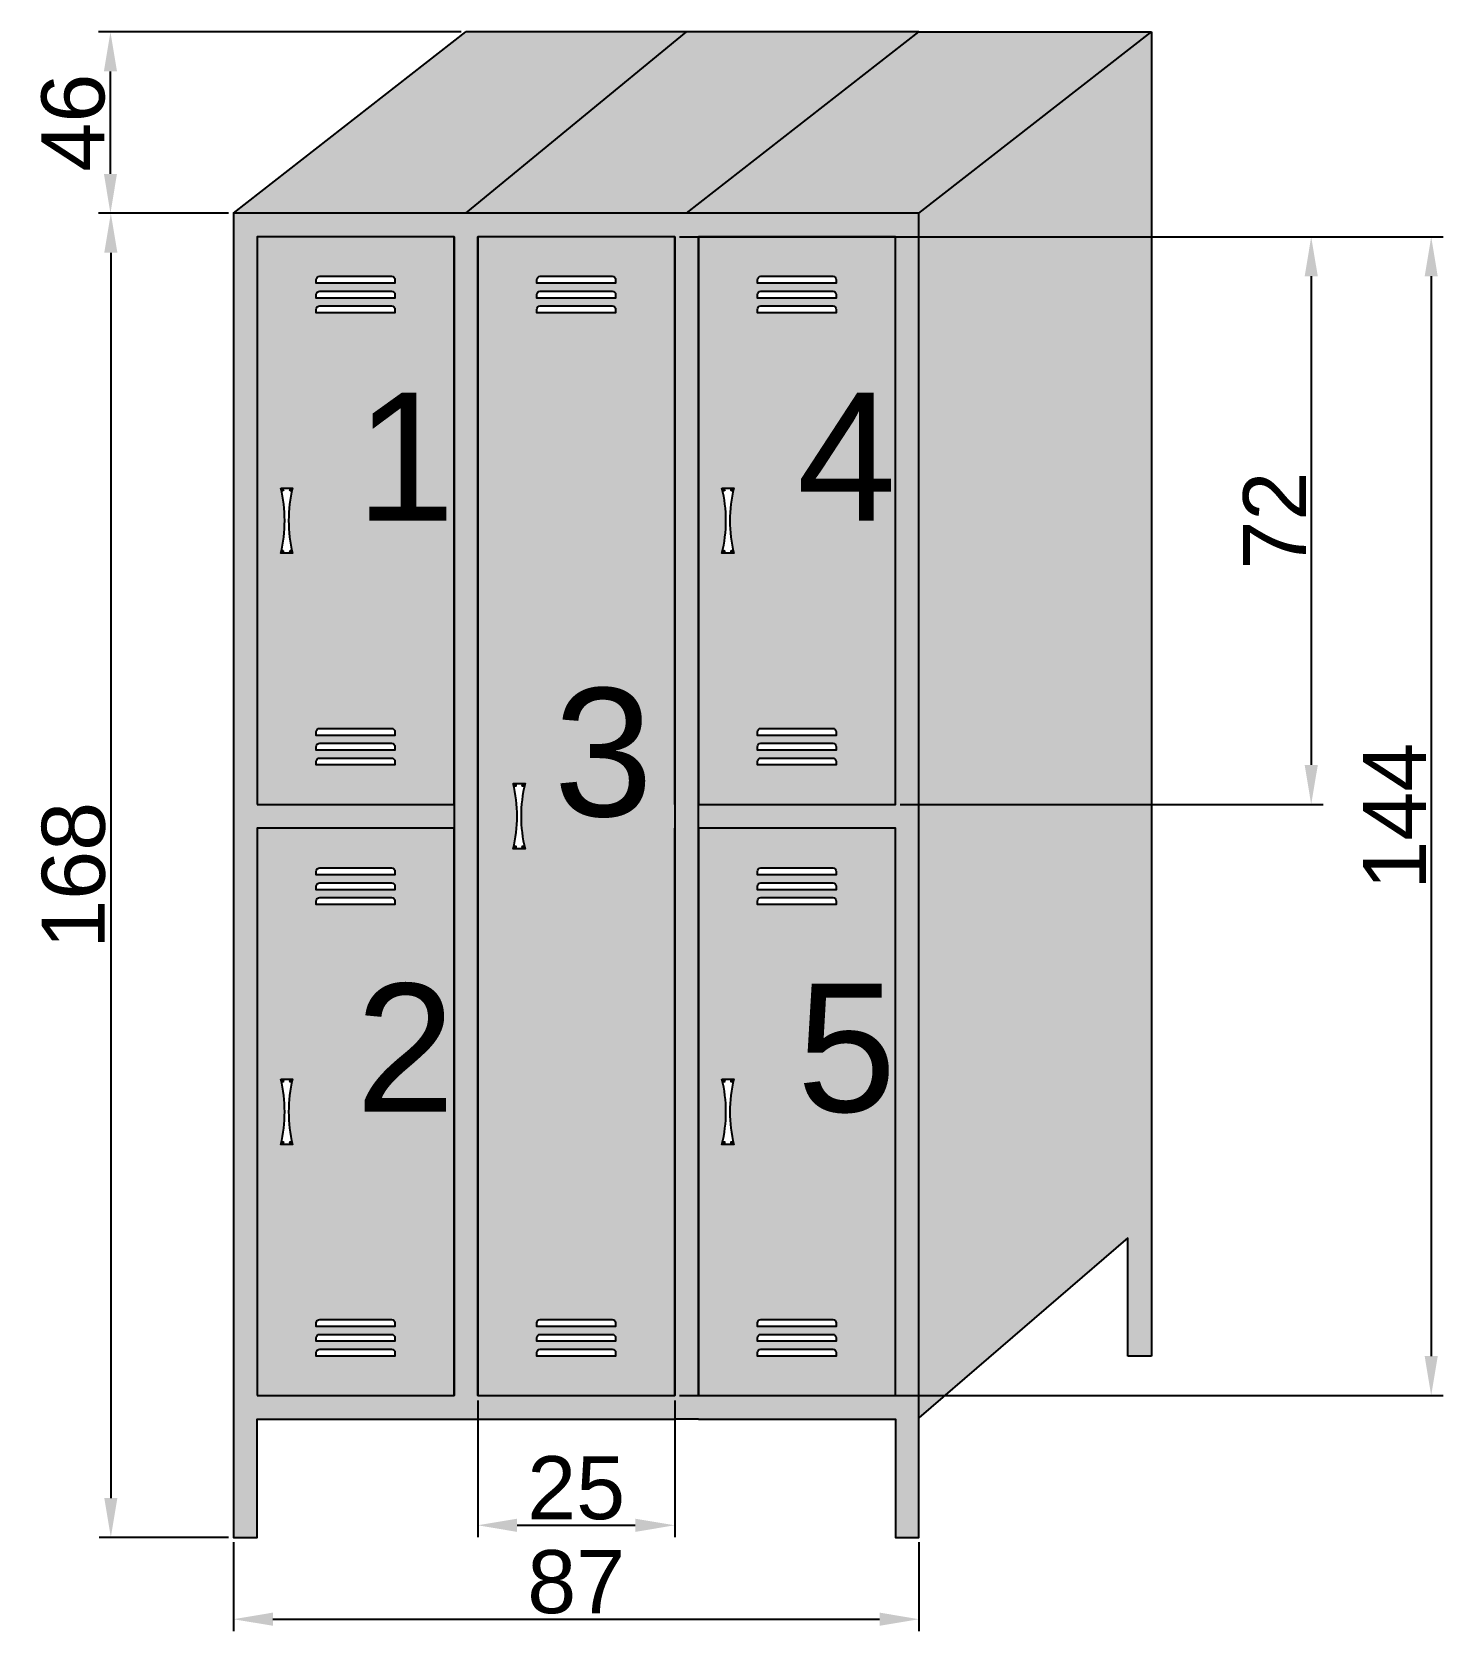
# Model space of a CAD drawing. Header units: millimetres. Extents: x 6614975 to 6624097, y 8742145 to 8746891.
# Drawn here: x 6616191.4 to 6616370.5, y 8744130.4 to 8744333.3 of the extents above; entities that cross this region are included whole.
import ezdxf

# ---------------------------------------------------------------- set-up
doc = ezdxf.new("R2010")
doc.units = ezdxf.units.MM
doc.styles.get("Standard").update_dxf_attribs({"font": 'arial.ttf'})
doc.dimstyles.new('ISO-25', dxfattribs={"dimtxt": 8, "dimasz": 5, "dimexe": 1.5, "dimexo": 0.625, "dimtad": 1, "dimtxsty": 'Standard', "dimcen": 2.5, "dimclrd": 1, "dimclre": 1, "dimclrt": 143, "dimadec": 0, "dimazin": 0, "dimtfac": 1, "dimtmove": 0, "dimatfit": 3, "dimfxl": 1, "dimarcsym": 0})

# ---------------------------------------------------------------- blocks, each defined once
blk = doc.blocks.new('*D55')
at = {"color": 1, "lineweight": -2, "transparency": 16777216}
for p, q in [((6616216.34, 8744310.27), (6616199.9, 8744310.27)), ((6616216.34, 8744142.27), (6616199.9, 8744142.27))]:
    blk.add_line(p, q, dxfattribs=at)
at = {"color": 1, "linetype": 'Continuous', "lineweight": -2, "transparency": 16777216}
blk.add_line((6616201.4, 8744305.27), (6616201.4, 8744147.27), dxfattribs=at)
at = {"color": 1, "transparency": 16777216}
for points in [[(6616200.57, 8744305.27), (6616202.23, 8744305.27), (6616201.4, 8744310.27)], [(6616200.57, 8744147.27), (6616202.23, 8744147.27), (6616201.4, 8744142.27)]]:
    blk.add_solid(points, dxfattribs=at)
at = {"layer": 'Defpoints', "color": 0, "transparency": 16777216}
for p in [(6616216.96, 8744310.27), (6616201.4, 8744142.27), (6616216.96, 8744142.27)]:
    blk.add_point(p, dxfattribs=at)
at = {"color": 143, "transparency": 16777216, "insert": (6616196.69, 8744226.27), "char_height": 8, "attachment_point": 5, "rotation": 90}
blk.add_mtext('168', dxfattribs=at)
blk = doc.blocks.new('*D56')
at = {"color": 1, "lineweight": -2, "transparency": 16777216}
for p, q in [((6616216.96, 8744141.65), (6616216.96, 8744130.39)), ((6616303.96, 8744141.65), (6616303.96, 8744130.39))]:
    blk.add_line(p, q, dxfattribs=at)
at = {"color": 1, "linetype": 'Continuous', "lineweight": -2, "transparency": 16777216}
blk.add_line((6616221.96, 8744131.89), (6616298.96, 8744131.89), dxfattribs=at)
at = {"color": 1, "transparency": 16777216}
for points in [[(6616221.96, 8744132.73), (6616221.96, 8744131.06), (6616216.96, 8744131.89)], [(6616298.96, 8744132.73), (6616298.96, 8744131.06), (6616303.96, 8744131.89)]]:
    blk.add_solid(points, dxfattribs=at)
at = {"layer": 'Defpoints', "color": 0, "transparency": 16777216}
for p in [(6616216.96, 8744142.27), (6616303.96, 8744142.27), (6616303.96, 8744131.89)]:
    blk.add_point(p, dxfattribs=at)
at = {"color": 143, "transparency": 16777216, "insert": (6616260.46, 8744136.6), "char_height": 8, "attachment_point": 5}
blk.add_mtext('87', dxfattribs=at)
blk = doc.blocks.new('*D57')
at = {"color": 1, "lineweight": -2, "transparency": 16777216}
for p, q in [((6616245.84, 8744333.27), (6616199.85, 8744333.27)), ((6616216.34, 8744310.27), (6616199.85, 8744310.27))]:
    blk.add_line(p, q, dxfattribs=at)
at = {"color": 1, "linetype": 'Continuous', "lineweight": -2, "transparency": 16777216}
blk.add_line((6616201.35, 8744315.27), (6616201.35, 8744328.27), dxfattribs=at)
at = {"color": 1, "transparency": 16777216}
for points in [[(6616200.52, 8744328.27), (6616202.18, 8744328.27), (6616201.35, 8744333.27)], [(6616200.52, 8744315.27), (6616202.18, 8744315.27), (6616201.35, 8744310.27)]]:
    blk.add_solid(points, dxfattribs=at)
at = {"layer": 'Defpoints', "color": 0, "transparency": 16777216}
for p in [(6616201.35, 8744333.27), (6616246.46, 8744333.27), (6616216.96, 8744310.27)]:
    blk.add_point(p, dxfattribs=at)
at = {"color": 143, "transparency": 16777216, "insert": (6616196.64, 8744321.77), "char_height": 8, "attachment_point": 5, "rotation": 90}
blk.add_mtext('46', dxfattribs=at)
blk = doc.blocks.new('*D58')
at = {"color": 1, "lineweight": -2, "transparency": 16777216}
for p, q in [((6616301.59, 8744307.27), (6616355.24, 8744307.27)), ((6616301.59, 8744235.27), (6616355.24, 8744235.27))]:
    blk.add_line(p, q, dxfattribs=at)
at = {"color": 1, "linetype": 'Continuous', "lineweight": -2, "transparency": 16777216}
blk.add_line((6616353.74, 8744302.27), (6616353.74, 8744240.27), dxfattribs=at)
at = {"color": 1, "transparency": 16777216}
for points in [[(6616352.91, 8744302.27), (6616354.58, 8744302.27), (6616353.74, 8744307.27)], [(6616352.91, 8744240.27), (6616354.58, 8744240.27), (6616353.74, 8744235.27)]]:
    blk.add_solid(points, dxfattribs=at)
at = {"layer": 'Defpoints', "color": 0, "transparency": 16777216}
for p in [(6616300.96, 8744307.27), (6616300.96, 8744235.27), (6616353.74, 8744235.27)]:
    blk.add_point(p, dxfattribs=at)
at = {"color": 143, "transparency": 16777216, "insert": (6616349.1, 8744271.27), "char_height": 8, "attachment_point": 5, "rotation": 90}
blk.add_mtext('72', dxfattribs=at)
blk = doc.blocks.new('*D59')
at = {"color": 1, "lineweight": -2, "transparency": 16777216}
for p, q in [((6616273.59, 8744307.27), (6616370.47, 8744307.27)), ((6616273.59, 8744160.27), (6616370.47, 8744160.27))]:
    blk.add_line(p, q, dxfattribs=at)
at = {"color": 1, "linetype": 'Continuous', "lineweight": -2, "transparency": 16777216}
blk.add_line((6616368.97, 8744302.27), (6616368.97, 8744165.27), dxfattribs=at)
at = {"color": 1, "transparency": 16777216}
for points in [[(6616368.14, 8744302.27), (6616369.8, 8744302.27), (6616368.97, 8744307.27)], [(6616368.14, 8744165.27), (6616369.8, 8744165.27), (6616368.97, 8744160.27)]]:
    blk.add_solid(points, dxfattribs=at)
at = {"layer": 'Defpoints', "color": 0, "transparency": 16777216}
for p in [(6616272.96, 8744307.27), (6616272.96, 8744160.27), (6616368.97, 8744160.27)]:
    blk.add_point(p, dxfattribs=at)
at = {"color": 143, "transparency": 16777216, "insert": (6616364.33, 8744233.77), "char_height": 8, "attachment_point": 5, "rotation": 90}
blk.add_mtext('144', dxfattribs=at)
blk = doc.blocks.new('*D60')
at = {"color": 1, "lineweight": -2, "transparency": 16777216}
for p, q in [((6616247.96, 8744159.65), (6616247.96, 8744142.31)), ((6616272.96, 8744159.65), (6616272.96, 8744142.31))]:
    blk.add_line(p, q, dxfattribs=at)
at = {"color": 1, "linetype": 'Continuous', "lineweight": -2, "transparency": 16777216}
blk.add_line((6616252.96, 8744143.81), (6616267.96, 8744143.81), dxfattribs=at)
at = {"color": 1, "transparency": 16777216}
for points in [[(6616252.96, 8744144.64), (6616252.96, 8744142.97), (6616247.96, 8744143.81)], [(6616267.96, 8744144.64), (6616267.96, 8744142.97), (6616272.96, 8744143.81)]]:
    blk.add_solid(points, dxfattribs=at)
at = {"layer": 'Defpoints', "color": 0, "transparency": 16777216}
for p in [(6616247.96, 8744160.27), (6616272.96, 8744160.27), (6616272.96, 8744143.81)]:
    blk.add_point(p, dxfattribs=at)
at = {"color": 143, "transparency": 16777216, "insert": (6616260.46, 8744148.52), "char_height": 8, "attachment_point": 5}
blk.add_mtext('25', dxfattribs=at)

msp = doc.modelspace()

# ---------------------------------------------------------------- hatches: boundary and pattern name
at = {"true_color": 0x636466}
h = msp.add_hatch(color=251, dxfattribs=at)
h.dxf.hatch_style = 1
h.paths.add_polyline_path([(6616274.463, 8744333.271), (6616246.463, 8744333.271), (6616216.963, 8744310.271), (6616246.463, 8744310.271)])
h = msp.add_hatch(color=251, dxfattribs=at)
h.dxf.hatch_style = 1
h.paths.add_polyline_path([(6616303.963, 8744333.271), (6616274.463, 8744333.271), (6616246.463, 8744310.271), (6616274.463, 8744310.271)])
h = msp.add_hatch(color=251, dxfattribs=at)
h.dxf.hatch_style = 1
h.paths.add_polyline_path([(6616333.463, 8744333.271), (6616303.963, 8744333.271), (6616274.463, 8744310.271), (6616275.963, 8744310.271), (6616303.963, 8744310.271)])
h = msp.add_hatch(color=251, dxfattribs=at)
h.dxf.hatch_style = 1
h.paths.add_polyline_path([(6616333.463, 8744333.271), (6616303.963, 8744310.271), (6616303.963, 8744157.451), (6616330.463, 8744180.271), (6616330.463, 8744165.271), (6616333.463, 8744165.271)])
h = msp.add_hatch(color=251, dxfattribs=at)
h.dxf.hatch_style = 1
h.paths.add_polyline_path([(6616275.963, 8744307.271), (6616300.963, 8744307.271), (6616300.963, 8744235.271), (6616275.963, 8744235.271), (6616275.963, 8744232.271), (6616300.963, 8744232.271), (6616300.963, 8744160.271), (6616275.963, 8744160.271)], flags=16)
h.paths.add_polyline_path([(6616272.963, 8744235.271), (6616272.963, 8744232.271), (6616272.963, 8744160.271), (6616247.963, 8744160.271), (6616247.963, 8744232.271), (6616247.963, 8744235.271), (6616247.963, 8744307.271), (6616272.963, 8744307.271)], flags=16)
h.paths.add_polyline_path([(6616278.963, 8744275.413), (6616280.463, 8744275.413, 0.1207329), (6616280.463, 8744267.13), (6616278.963, 8744267.13, 0.1207294)], flags=0)
h.paths.add_polyline_path([(6616279.313, 8744267.38, -1), (6616279.113, 8744267.38, -1)], flags=0)
h.paths.add_polyline_path([(6616280.313, 8744267.38, -1), (6616280.113, 8744267.38, -1)], flags=0)
h.paths.add_polyline_path([(6616279.313, 8744275.163, -1), (6616279.113, 8744275.163, -1)], flags=0)
h.paths.add_polyline_path([(6616280.313, 8744275.163, -1), (6616280.113, 8744275.163, -1)], flags=0)
h.paths.add_polyline_path([(6616283.903, 8744244.914), (6616293.022, 8744244.914, -0.4142136), (6616293.463, 8744244.474), (6616293.463, 8744244.033), (6616283.463, 8744244.033), (6616283.463, 8744244.474, -0.4142136)], flags=0)
h.paths.add_polyline_path([(6616283.903, 8744243.033), (6616293.022, 8744243.033, -0.4142136), (6616293.463, 8744242.593), (6616293.463, 8744242.152), (6616283.463, 8744242.152), (6616283.463, 8744242.593, -0.4142136)], flags=0)
h.paths.add_polyline_path([(6616283.903, 8744241.152), (6616293.022, 8744241.152, -0.4142136), (6616293.463, 8744240.712), (6616293.463, 8744240.271), (6616283.463, 8744240.271), (6616283.463, 8744240.712, -0.4142136)], flags=0)
h.paths.add_polyline_path([(6616283.463, 8744297.628), (6616283.463, 8744298.069, -0.4142136), (6616283.903, 8744298.509), (6616293.022, 8744298.509, -0.4142136), (6616293.463, 8744298.069), (6616293.463, 8744297.628)], flags=0)
h.paths.add_polyline_path([(6616265.463, 8744297.628), (6616255.463, 8744297.628), (6616255.463, 8744298.069, -0.4142136), (6616255.903, 8744298.509), (6616265.022, 8744298.509, -0.4142136), (6616265.463, 8744298.069)], flags=0)
h.paths.add_polyline_path([(6616244.963, 8744160.271), (6616219.963, 8744160.271), (6616219.963, 8744232.271), (6616244.963, 8744232.271), (6616244.963, 8744235.271), (6616219.963, 8744235.271), (6616219.963, 8744307.271), (6616244.963, 8744307.271)], flags=16)
h.paths.add_polyline_path([(6616283.463, 8744299.509), (6616283.463, 8744299.95, -0.4142136), (6616283.903, 8744300.39), (6616293.022, 8744300.39, -0.4142136), (6616293.463, 8744299.95), (6616293.463, 8744299.509)], flags=0)
h.paths.add_polyline_path([(6616265.463, 8744299.509), (6616255.463, 8744299.509), (6616255.463, 8744299.95, -0.4142136), (6616255.903, 8744300.39), (6616265.022, 8744300.39, -0.4142136), (6616265.463, 8744299.95)], flags=0)
h.paths.add_polyline_path([(6616283.463, 8744301.39), (6616283.463, 8744301.831, -0.4142136), (6616283.903, 8744302.271), (6616293.022, 8744302.271, -0.4142136), (6616293.463, 8744301.831), (6616293.463, 8744301.39)], flags=0)
h.paths.add_polyline_path([(6616265.463, 8744301.39), (6616255.463, 8744301.39), (6616255.463, 8744301.831, -0.4142136), (6616255.903, 8744302.271), (6616265.022, 8744302.271, -0.4142136), (6616265.463, 8744301.831)], flags=0)
h.paths.add_polyline_path([(6616253.963, 8744237.913, 0.1207012), (6616253.963, 8744229.63), (6616252.463, 8744229.63, 0.120703), (6616252.463, 8744237.913)], flags=0)
h.paths.add_polyline_path([(6616253.613, 8744237.663, -1), (6616253.813, 8744237.663, -1)], flags=0)
h.paths.add_polyline_path([(6616252.613, 8744237.663, -1), (6616252.813, 8744237.663, -1)], flags=0)
h.paths.add_polyline_path([(6616283.903, 8744227.207), (6616293.022, 8744227.207, -0.4142136), (6616293.463, 8744226.766), (6616293.463, 8744226.326), (6616283.463, 8744226.326), (6616283.463, 8744226.766, -0.4142136)], flags=0)
h.paths.add_polyline_path([(6616253.813, 8744229.88, -1), (6616253.613, 8744229.88, -1)], flags=0)
h.paths.add_polyline_path([(6616237.463, 8744244.474), (6616237.463, 8744244.033), (6616227.463, 8744244.033), (6616227.463, 8744244.474, -0.4142136), (6616227.903, 8744244.914), (6616237.022, 8744244.914, -0.4142136)], flags=0)
h.paths.add_polyline_path([(6616283.903, 8744225.326), (6616293.022, 8744225.326, -0.4142136), (6616293.463, 8744224.886), (6616293.463, 8744224.445), (6616283.463, 8744224.445), (6616283.463, 8744224.886, -0.4142136)], flags=0)
h.paths.add_polyline_path([(6616252.813, 8744229.88, -1), (6616252.613, 8744229.88, -1)], flags=0)
h.paths.add_polyline_path([(6616237.463, 8744242.593), (6616237.463, 8744242.152), (6616227.463, 8744242.152), (6616227.463, 8744242.593, -0.4142136), (6616227.903, 8744243.033), (6616237.022, 8744243.033, -0.4142136)], flags=0)
h.paths.add_polyline_path([(6616283.903, 8744223.445), (6616293.022, 8744223.445, -0.4142136), (6616293.463, 8744223.005), (6616293.463, 8744222.564), (6616283.463, 8744222.564), (6616283.463, 8744223.005, -0.4142136)], flags=0)
h.paths.add_polyline_path([(6616237.463, 8744297.628), (6616227.463, 8744297.628), (6616227.463, 8744298.069, -0.4142136), (6616227.903, 8744298.509), (6616237.022, 8744298.509, -0.4142136), (6616237.463, 8744298.069)], flags=0)
h.paths.add_polyline_path([(6616237.463, 8744240.712), (6616237.463, 8744240.271), (6616227.463, 8744240.271), (6616227.463, 8744240.712, -0.4142136), (6616227.903, 8744241.152), (6616237.022, 8744241.152, -0.4142136)], flags=0)
h.paths.add_polyline_path([(6616237.463, 8744299.509), (6616227.463, 8744299.509), (6616227.463, 8744299.95, -0.4142136), (6616227.903, 8744300.39), (6616237.022, 8744300.39, -0.4142136), (6616237.463, 8744299.95)], flags=0)
h.paths.add_polyline_path([(6616237.463, 8744301.39), (6616227.463, 8744301.39), (6616227.463, 8744301.831, -0.4142136), (6616227.903, 8744302.271), (6616237.022, 8744302.271, -0.4142136), (6616237.463, 8744301.831)], flags=0)
h.paths.add_polyline_path([(6616224.463, 8744267.13), (6616222.963, 8744267.13, 0.1207294), (6616222.963, 8744275.413), (6616224.463, 8744275.413, 0.1207329)], flags=0)
h.paths.add_polyline_path([(6616224.113, 8744267.38, -1), (6616224.313, 8744267.38, -1)], flags=0)
h.paths.add_polyline_path([(6616224.113, 8744275.163, -1), (6616224.313, 8744275.163, -1)], flags=0)
h.paths.add_polyline_path([(6616223.113, 8744267.38, -1), (6616223.313, 8744267.38, -1)], flags=0)
h.paths.add_polyline_path([(6616223.113, 8744275.163, -1), (6616223.313, 8744275.163, -1)], flags=0)
h.paths.add_polyline_path([(6616237.463, 8744226.766), (6616237.463, 8744226.326), (6616227.463, 8744226.326), (6616227.463, 8744226.766, -0.4142136), (6616227.903, 8744227.207), (6616237.022, 8744227.207, -0.4142136)], flags=0)
h.paths.add_polyline_path([(6616237.463, 8744224.886), (6616237.463, 8744224.445), (6616227.463, 8744224.445), (6616227.463, 8744224.886, -0.4142136), (6616227.903, 8744225.326), (6616237.022, 8744225.326, -0.4142136)], flags=0)
h.paths.add_polyline_path([(6616237.463, 8744223.005), (6616237.463, 8744222.564), (6616227.463, 8744222.564), (6616227.463, 8744223.005, -0.4142136), (6616227.903, 8744223.445), (6616237.022, 8744223.445, -0.4142136)], flags=0)
h.paths.add_polyline_path([(6616278.963, 8744200.413), (6616280.463, 8744200.413, 0.1207012), (6616280.463, 8744192.13), (6616278.963, 8744192.13, 0.120703)], flags=0)
h.paths.add_polyline_path([(6616279.313, 8744200.163, -1), (6616279.113, 8744200.163, -1)], flags=0)
h.paths.add_polyline_path([(6616280.313, 8744200.163, -1), (6616280.113, 8744200.163, -1)], flags=0)
h.paths.add_polyline_path([(6616279.313, 8744192.38, -1), (6616279.113, 8744192.38, -1)], flags=0)
h.paths.add_polyline_path([(6616280.313, 8744192.38, -1), (6616280.113, 8744192.38, -1)], flags=0)
h.paths.add_polyline_path([(6616224.463, 8744200.413, 0.1207012), (6616224.463, 8744192.13), (6616222.963, 8744192.13, 0.120703), (6616222.963, 8744200.413)], flags=0)
h.paths.add_polyline_path([(6616224.113, 8744200.163, -1), (6616224.313, 8744200.163, -1)], flags=0)
h.paths.add_polyline_path([(6616223.113, 8744200.163, -1), (6616223.313, 8744200.163, -1)], flags=0)
h.paths.add_polyline_path([(6616224.113, 8744192.38, -1), (6616224.313, 8744192.38, -1)], flags=0)
h.paths.add_polyline_path([(6616223.113, 8744192.38, -1), (6616223.313, 8744192.38, -1)], flags=0)
h.paths.add_polyline_path([(6616283.903, 8744169.914), (6616293.022, 8744169.914, -0.4142136), (6616293.463, 8744169.474), (6616293.463, 8744169.033), (6616283.463, 8744169.033), (6616283.463, 8744169.474, -0.4142136)], flags=0)
h.paths.add_polyline_path([(6616265.022, 8744169.914, -0.4142136), (6616265.463, 8744169.474), (6616265.463, 8744169.033), (6616255.463, 8744169.033), (6616255.463, 8744169.474, -0.4142136), (6616255.903, 8744169.914)], flags=0)
h.paths.add_polyline_path([(6616283.903, 8744168.033), (6616293.022, 8744168.033, -0.4142136), (6616293.463, 8744167.593), (6616293.463, 8744167.152), (6616283.463, 8744167.152), (6616283.463, 8744167.593, -0.4142136)], flags=0)
h.paths.add_polyline_path([(6616265.022, 8744168.033, -0.4142136), (6616265.463, 8744167.593), (6616265.463, 8744167.152), (6616255.463, 8744167.152), (6616255.463, 8744167.593, -0.4142136), (6616255.903, 8744168.033)], flags=0)
h.paths.add_polyline_path([(6616283.903, 8744166.152), (6616293.022, 8744166.152, -0.4142136), (6616293.463, 8744165.712), (6616293.463, 8744165.271), (6616283.463, 8744165.271), (6616283.463, 8744165.712, -0.4142136)], flags=0)
h.paths.add_polyline_path([(6616265.022, 8744166.152, -0.4142136), (6616265.463, 8744165.712), (6616265.463, 8744165.271), (6616255.463, 8744165.271), (6616255.463, 8744165.712, -0.4142136), (6616255.903, 8744166.152)], flags=0)
h.paths.add_polyline_path([(6616237.463, 8744169.474), (6616237.463, 8744169.033), (6616227.463, 8744169.033), (6616227.463, 8744169.474, -0.4142136), (6616227.903, 8744169.914), (6616237.022, 8744169.914, -0.4142136)], flags=0)
h.paths.add_polyline_path([(6616237.463, 8744167.593), (6616237.463, 8744167.152), (6616227.463, 8744167.152), (6616227.463, 8744167.593, -0.4142136), (6616227.903, 8744168.033), (6616237.022, 8744168.033, -0.4142136)], flags=0)
h.paths.add_polyline_path([(6616237.463, 8744165.712), (6616237.463, 8744165.271), (6616227.463, 8744165.271), (6616227.463, 8744165.712, -0.4142136), (6616227.903, 8744166.152), (6616237.022, 8744166.152, -0.4142136)], flags=0)
h.paths.add_polyline_path([(6616275.963, 8744157.271), (6616272.963, 8744157.271), (6616272.963, 8744142.271), (6616275.963, 8744142.271)], flags=0)
h.paths.add_polyline_path([(6616219.963, 8744157.271), (6616300.963, 8744157.271), (6616300.963, 8744142.271), (6616303.963, 8744142.271), (6616303.963, 8744310.271), (6616272.963, 8744310.271), (6616244.963, 8744310.271), (6616216.963, 8744310.271), (6616216.963, 8744142.271), (6616219.963, 8744142.271)])
h = msp.add_hatch(color=251, dxfattribs=at)
h.dxf.hatch_style = 1
h.paths.add_polyline_path([(6616244.963, 8744307.271), (6616219.963, 8744307.271), (6616219.963, 8744235.271), (6616244.963, 8744235.271)])
h.paths.add_polyline_path([(6616224.463, 8744275.413, 0.1207329), (6616224.463, 8744267.13), (6616222.963, 8744267.13, 0.1207294), (6616222.963, 8744275.413)], flags=16)
h.paths.add_polyline_path([(6616224.113, 8744275.163, -1), (6616224.313, 8744275.163, -1)], flags=0)
h.paths.add_polyline_path([(6616223.113, 8744275.163, -1), (6616223.313, 8744275.163, -1)], flags=0)
h.paths.add_polyline_path([(6616224.113, 8744267.38, -1), (6616224.313, 8744267.38, -1)], flags=0)
h.paths.add_polyline_path([(6616223.113, 8744267.38, -1), (6616223.313, 8744267.38, -1)], flags=0)
h.paths.add_polyline_path([(6616227.463, 8744297.628), (6616227.463, 8744298.069, -0.4142136), (6616227.903, 8744298.509), (6616237.022, 8744298.509, -0.4142136), (6616237.463, 8744298.069), (6616237.463, 8744297.628)], flags=16)
h.paths.add_polyline_path([(6616227.463, 8744299.509), (6616227.463, 8744299.95, -0.4142136), (6616227.903, 8744300.39), (6616237.022, 8744300.39, -0.4142136), (6616237.463, 8744299.95), (6616237.463, 8744299.509)], flags=16)
h.paths.add_polyline_path([(6616227.463, 8744301.39), (6616227.463, 8744301.831, -0.4142136), (6616227.903, 8744302.271), (6616237.022, 8744302.271, -0.4142136), (6616237.463, 8744301.831), (6616237.463, 8744301.39)], flags=16)
h.paths.add_polyline_path([(6616237.022, 8744244.914, -0.4142136), (6616237.463, 8744244.474), (6616237.463, 8744244.033), (6616227.463, 8744244.033), (6616227.463, 8744244.474, -0.4142136), (6616227.903, 8744244.914)], flags=16)
h.paths.add_polyline_path([(6616237.022, 8744243.033, -0.4142136), (6616237.463, 8744242.593), (6616237.463, 8744242.152), (6616227.463, 8744242.152), (6616227.463, 8744242.593, -0.4142136), (6616227.903, 8744243.033)], flags=16)
h.paths.add_polyline_path([(6616237.022, 8744241.152, -0.4142136), (6616237.463, 8744240.712), (6616237.463, 8744240.271), (6616227.463, 8744240.271), (6616227.463, 8744240.712, -0.4142136), (6616227.903, 8744241.152)], flags=16)
h = msp.add_hatch(color=251, dxfattribs=at)
h.dxf.hatch_style = 1
h.paths.add_polyline_path([(6616272.963, 8744307.271), (6616247.963, 8744307.271), (6616247.963, 8744235.271), (6616247.963, 8744232.271), (6616247.963, 8744160.271), (6616272.963, 8744160.271), (6616272.963, 8744232.271), (6616272.963, 8744235.271)])
h.paths.add_polyline_path([(6616255.463, 8744297.628), (6616255.463, 8744298.069, -0.4142136), (6616255.903, 8744298.509), (6616265.022, 8744298.509, -0.4142136), (6616265.463, 8744298.069), (6616265.463, 8744297.628)], flags=16)
h.paths.add_polyline_path([(6616255.463, 8744299.509), (6616255.463, 8744299.95, -0.4142136), (6616255.903, 8744300.39), (6616265.022, 8744300.39, -0.4142136), (6616265.463, 8744299.95), (6616265.463, 8744299.509)], flags=16)
h.paths.add_polyline_path([(6616255.463, 8744301.39), (6616255.463, 8744301.831, -0.4142136), (6616255.903, 8744302.271), (6616265.022, 8744302.271, -0.4142136), (6616265.463, 8744301.831), (6616265.463, 8744301.39)], flags=16)
h.paths.add_polyline_path([(6616253.963, 8744237.913, 0.1207012), (6616253.963, 8744229.63), (6616252.463, 8744229.63, 0.120703), (6616252.463, 8744237.913)], flags=16)
h.paths.add_polyline_path([(6616253.813, 8744237.663, -1), (6616253.613, 8744237.663, -1)], flags=0)
h.paths.add_polyline_path([(6616252.813, 8744237.663, -1), (6616252.613, 8744237.663, -1)], flags=0)
h.paths.add_polyline_path([(6616253.813, 8744229.88, -1), (6616253.613, 8744229.88, -1)], flags=0)
h.paths.add_polyline_path([(6616252.813, 8744229.88, -1), (6616252.613, 8744229.88, -1)], flags=0)
h.paths.add_polyline_path([(6616265.022, 8744169.914, -0.4142136), (6616265.463, 8744169.474), (6616265.463, 8744169.033), (6616255.463, 8744169.033), (6616255.463, 8744169.474, -0.4142136), (6616255.903, 8744169.914)], flags=16)
h.paths.add_polyline_path([(6616265.022, 8744168.033, -0.4142136), (6616265.463, 8744167.593), (6616265.463, 8744167.152), (6616255.463, 8744167.152), (6616255.463, 8744167.593, -0.4142136), (6616255.903, 8744168.033)], flags=16)
h.paths.add_polyline_path([(6616265.022, 8744166.152, -0.4142136), (6616265.463, 8744165.712), (6616265.463, 8744165.271), (6616255.463, 8744165.271), (6616255.463, 8744165.712, -0.4142136), (6616255.903, 8744166.152)], flags=16)
h = msp.add_hatch(color=251, dxfattribs=at)
h.dxf.hatch_style = 1
h.paths.add_polyline_path([(6616300.963, 8744307.271), (6616275.963, 8744307.271), (6616275.963, 8744235.271), (6616300.963, 8744235.271)])
h.paths.add_polyline_path([(6616280.463, 8744267.13), (6616278.963, 8744267.13, 0.1207294), (6616278.963, 8744275.413), (6616280.463, 8744275.413, 0.1207329)], flags=16)
h.paths.add_polyline_path([(6616280.113, 8744275.163, -1), (6616280.313, 8744275.163, -1)], flags=0)
h.paths.add_polyline_path([(6616279.113, 8744275.163, -1), (6616279.313, 8744275.163, -1)], flags=0)
h.paths.add_polyline_path([(6616280.113, 8744267.38, -1), (6616280.313, 8744267.38, -1)], flags=0)
h.paths.add_polyline_path([(6616279.113, 8744267.38, -1), (6616279.313, 8744267.38, -1)], flags=0)
h.paths.add_polyline_path([(6616283.463, 8744297.628), (6616283.463, 8744298.069, -0.4142136), (6616283.903, 8744298.509), (6616293.022, 8744298.509, -0.4142136), (6616293.463, 8744298.069), (6616293.463, 8744297.628)], flags=16)
h.paths.add_polyline_path([(6616283.463, 8744299.509), (6616283.463, 8744299.95, -0.4142136), (6616283.903, 8744300.39), (6616293.022, 8744300.39, -0.4142136), (6616293.463, 8744299.95), (6616293.463, 8744299.509)], flags=16)
h.paths.add_polyline_path([(6616293.022, 8744244.914, -0.4142136), (6616293.463, 8744244.474), (6616293.463, 8744244.033), (6616283.463, 8744244.033), (6616283.463, 8744244.474, -0.4142136), (6616283.903, 8744244.914)], flags=16)
h.paths.add_polyline_path([(6616283.463, 8744301.39), (6616283.463, 8744301.831, -0.4142136), (6616283.903, 8744302.271), (6616293.022, 8744302.271, -0.4142136), (6616293.463, 8744301.831), (6616293.463, 8744301.39)], flags=16)
h.paths.add_polyline_path([(6616293.022, 8744243.033, -0.4142136), (6616293.463, 8744242.593), (6616293.463, 8744242.152), (6616283.463, 8744242.152), (6616283.463, 8744242.593, -0.4142136), (6616283.903, 8744243.033)], flags=16)
h.paths.add_polyline_path([(6616293.022, 8744241.152, -0.4142136), (6616293.463, 8744240.712), (6616293.463, 8744240.271), (6616283.463, 8744240.271), (6616283.463, 8744240.712, -0.4142136), (6616283.903, 8744241.152)], flags=16)
h = msp.add_hatch(color=251, dxfattribs=at)
h.dxf.hatch_style = 1
h.paths.add_polyline_path([(6616244.963, 8744232.271), (6616219.963, 8744232.271), (6616219.963, 8744160.271), (6616244.963, 8744160.271)])
h.paths.add_polyline_path([(6616237.463, 8744222.564), (6616227.463, 8744222.564), (6616227.463, 8744223.005, -0.4142136), (6616227.903, 8744223.445), (6616237.022, 8744223.445, -0.4142136), (6616237.463, 8744223.005)], flags=16)
h.paths.add_polyline_path([(6616237.463, 8744224.445), (6616227.463, 8744224.445), (6616227.463, 8744224.886, -0.4142136), (6616227.903, 8744225.326), (6616237.022, 8744225.326, -0.4142136), (6616237.463, 8744224.886)], flags=16)
h.paths.add_polyline_path([(6616237.463, 8744226.326), (6616227.463, 8744226.326), (6616227.463, 8744226.766, -0.4142136), (6616227.903, 8744227.207), (6616237.022, 8744227.207, -0.4142136), (6616237.463, 8744226.766)], flags=16)
h.paths.add_polyline_path([(6616224.463, 8744200.413, 0.1207012), (6616224.463, 8744192.13), (6616222.963, 8744192.13, 0.120703), (6616222.963, 8744200.413)], flags=16)
h.paths.add_polyline_path([(6616224.113, 8744200.163, -1), (6616224.313, 8744200.163, -1)], flags=0)
h.paths.add_polyline_path([(6616223.113, 8744200.163, -1), (6616223.313, 8744200.163, -1)], flags=0)
h.paths.add_polyline_path([(6616224.113, 8744192.38, -1), (6616224.313, 8744192.38, -1)], flags=0)
h.paths.add_polyline_path([(6616223.113, 8744192.38, -1), (6616223.313, 8744192.38, -1)], flags=0)
h.paths.add_polyline_path([(6616237.022, 8744169.914, -0.4142136), (6616237.463, 8744169.474), (6616237.463, 8744169.033), (6616227.463, 8744169.033), (6616227.463, 8744169.474, -0.4142136), (6616227.903, 8744169.914)], flags=16)
h.paths.add_polyline_path([(6616237.022, 8744168.033, -0.4142136), (6616237.463, 8744167.593), (6616237.463, 8744167.152), (6616227.463, 8744167.152), (6616227.463, 8744167.593, -0.4142136), (6616227.903, 8744168.033)], flags=16)
h.paths.add_polyline_path([(6616237.022, 8744166.152, -0.4142136), (6616237.463, 8744165.712), (6616237.463, 8744165.271), (6616227.463, 8744165.271), (6616227.463, 8744165.712, -0.4142136), (6616227.903, 8744166.152)], flags=16)
h = msp.add_hatch(color=251, dxfattribs=at)
h.dxf.hatch_style = 1
h.paths.add_polyline_path([(6616300.963, 8744232.271), (6616275.963, 8744232.271), (6616275.963, 8744160.271), (6616300.963, 8744160.271)])
h.paths.add_polyline_path([(6616283.463, 8744222.564), (6616283.463, 8744223.005, -0.4142136), (6616283.903, 8744223.445), (6616293.022, 8744223.445, -0.4142136), (6616293.463, 8744223.005), (6616293.463, 8744222.564)], flags=16)
h.paths.add_polyline_path([(6616283.463, 8744224.445), (6616283.463, 8744224.886, -0.4142136), (6616283.903, 8744225.326), (6616293.022, 8744225.326, -0.4142136), (6616293.463, 8744224.886), (6616293.463, 8744224.445)], flags=16)
h.paths.add_polyline_path([(6616280.463, 8744200.413, 0.1207012), (6616280.463, 8744192.13), (6616278.963, 8744192.13, 0.120703), (6616278.963, 8744200.413)], flags=16)
h.paths.add_polyline_path([(6616280.113, 8744200.163, -1), (6616280.313, 8744200.163, -1)], flags=0)
h.paths.add_polyline_path([(6616279.113, 8744200.163, -1), (6616279.313, 8744200.163, -1)], flags=0)
h.paths.add_polyline_path([(6616283.463, 8744226.326), (6616283.463, 8744226.766, -0.4142136), (6616283.903, 8744227.207), (6616293.022, 8744227.207, -0.4142136), (6616293.463, 8744226.766), (6616293.463, 8744226.326)], flags=16)
h.paths.add_polyline_path([(6616280.313, 8744192.38, -1), (6616280.113, 8744192.38, -1)], flags=0)
h.paths.add_polyline_path([(6616279.313, 8744192.38, -1), (6616279.113, 8744192.38, -1)], flags=0)
h.paths.add_polyline_path([(6616293.022, 8744169.914, -0.4142136), (6616293.463, 8744169.474), (6616293.463, 8744169.033), (6616283.463, 8744169.033), (6616283.463, 8744169.474, -0.4142136), (6616283.903, 8744169.914)], flags=16)
h.paths.add_polyline_path([(6616293.022, 8744168.033, -0.4142136), (6616293.463, 8744167.593), (6616293.463, 8744167.152), (6616283.463, 8744167.152), (6616283.463, 8744167.593, -0.4142136), (6616283.903, 8744168.033)], flags=16)
h.paths.add_polyline_path([(6616293.022, 8744166.152, -0.4142136), (6616293.463, 8744165.712), (6616293.463, 8744165.271), (6616283.463, 8744165.271), (6616283.463, 8744165.712, -0.4142136), (6616283.903, 8744166.152)], flags=16)

# ---------------------------------------------------------------- linework, layer by layer
at = {"color": 18, "true_color": 0x000000}
for p, q in [((6616216.963, 8744310.271), (6616246.463, 8744333.271)), ((6616303.963, 8744333.271), (6616246.463, 8744333.271)), ((6616246.463, 8744310.271), (6616274.463, 8744333.271)), ((6616274.463, 8744310.271), (6616303.963, 8744333.271)), ((6616303.963, 8744310.271), (6616333.463, 8744333.271)), ((6616303.963, 8744333.271), (6616333.463, 8744333.271)), ((6616333.463, 8744333.271), (6616333.463, 8744165.271)), ((6616223.113, 8744275.163), (6616223.313, 8744275.163)), ((6616223.213, 8744275.263), (6616223.213, 8744275.063)), ((6616224.113, 8744275.163), (6616224.313, 8744275.163)), ((6616224.213, 8744275.263), (6616224.213, 8744275.063)), ((6616279.113, 8744275.163), (6616279.313, 8744275.163)), ((6616279.213, 8744275.263), (6616279.213, 8744275.063)), ((6616280.113, 8744275.163), (6616280.313, 8744275.163)), ((6616280.213, 8744275.263), (6616280.213, 8744275.063)), ((6616223.113, 8744267.38), (6616223.313, 8744267.38)), ((6616223.213, 8744267.48), (6616223.213, 8744267.28)), ((6616224.113, 8744267.38), (6616224.313, 8744267.38)), ((6616224.213, 8744267.48), (6616224.213, 8744267.28)), ((6616279.113, 8744267.38), (6616279.313, 8744267.38)), ((6616279.213, 8744267.48), (6616279.213, 8744267.28)), ((6616280.113, 8744267.38), (6616280.313, 8744267.38)), ((6616280.213, 8744267.48), (6616280.213, 8744267.28)), ((6616252.613, 8744237.663), (6616252.813, 8744237.663)), ((6616252.713, 8744237.763), (6616252.713, 8744237.563)), ((6616253.613, 8744237.663), (6616253.813, 8744237.663)), ((6616253.713, 8744237.763), (6616253.713, 8744237.563)), ((6616247.963, 8744235.271), (6616247.963, 8744232.271)), ((6616272.963, 8744235.271), (6616272.963, 8744232.271)), ((6616252.613, 8744229.88), (6616252.813, 8744229.88)), ((6616252.713, 8744229.98), (6616252.713, 8744229.78)), ((6616253.613, 8744229.88), (6616253.813, 8744229.88)), ((6616253.713, 8744229.98), (6616253.713, 8744229.78)), ((6616223.113, 8744200.163), (6616223.313, 8744200.163)), ((6616223.213, 8744200.263), (6616223.213, 8744200.063)), ((6616224.113, 8744200.163), (6616224.313, 8744200.163)), ((6616224.213, 8744200.263), (6616224.213, 8744200.063)), ((6616279.113, 8744200.163), (6616279.313, 8744200.163)), ((6616279.213, 8744200.263), (6616279.213, 8744200.063)), ((6616280.113, 8744200.163), (6616280.313, 8744200.163)), ((6616280.213, 8744200.263), (6616280.213, 8744200.063)), ((6616223.113, 8744192.38), (6616223.313, 8744192.38)), ((6616223.213, 8744192.48), (6616223.213, 8744192.28)), ((6616224.113, 8744192.38), (6616224.313, 8744192.38)), ((6616224.213, 8744192.48), (6616224.213, 8744192.28)), ((6616279.113, 8744192.38), (6616279.313, 8744192.38)), ((6616279.213, 8744192.48), (6616279.213, 8744192.28)), ((6616280.113, 8744192.38), (6616280.313, 8744192.38)), ((6616280.213, 8744192.48), (6616280.213, 8744192.28)), ((6616330.463, 8744180.271), (6616303.963, 8744157.451)), ((6616330.463, 8744165.271), (6616330.463, 8744180.271)), ((6616333.463, 8744165.271), (6616330.463, 8744165.271))]:
    msp.add_line(p, q, dxfattribs=at)
for p, q in [((6616244.963, 8744157.271), (6616247.963, 8744157.271)), ((6616275.963, 8744157.271), (6616272.963, 8744157.271))]:
    msp.add_line(p, q)
for points in [[(6616247.963, 8744310.271), (6616216.963, 8744310.271), (6616216.963, 8744142.271), (6616219.963, 8744142.271), (6616219.963, 8744157.271), (6616244.963, 8744157.271)], [(6616275.963, 8744310.271), (6616244.963, 8744310.271)], [(6616275.963, 8744157.271), (6616300.963, 8744157.271), (6616300.963, 8744142.271), (6616303.963, 8744142.271), (6616303.963, 8744310.271), (6616272.963, 8744310.271)], [(6616244.963, 8744307.271), (6616244.963, 8744160.271)], [(6616272.963, 8744235.271), (6616272.963, 8744307.271), (6616247.963, 8744307.271), (6616247.963, 8744235.271)], [(6616247.963, 8744160.271), (6616247.963, 8744307.271)], [(6616272.963, 8744307.271), (6616272.963, 8744160.271)], [(6616275.963, 8744160.271), (6616275.963, 8744307.271)], [(6616247.963, 8744232.271), (6616247.963, 8744160.271), (6616272.963, 8744160.271), (6616272.963, 8744232.271)], [(6616247.963, 8744157.271), (6616272.963, 8744157.271)]]:
    msp.add_lwpolyline(points, dxfattribs=at)
for points in [[(6616219.963, 8744235.271), (6616244.963, 8744235.271), (6616244.963, 8744307.271), (6616219.963, 8744307.271)], [(6616275.963, 8744235.271), (6616300.963, 8744235.271), (6616300.963, 8744307.271), (6616275.963, 8744307.271)], [(6616219.963, 8744160.271), (6616244.963, 8744160.271), (6616244.963, 8744232.271), (6616219.963, 8744232.271)], [(6616275.963, 8744160.271), (6616300.963, 8744160.271), (6616300.963, 8744232.271), (6616275.963, 8744232.271)]]:
    msp.add_lwpolyline(points, close=True, dxfattribs=at)
for points in [[(6616237.463, 8744301.831), (6616237.463, 8744301.39), (6616227.463, 8744301.39), (6616227.463, 8744301.831, -0.4142136), (6616227.903, 8744302.271), (6616237.022, 8744302.271, -0.4142136)], [(6616265.463, 8744301.831), (6616265.463, 8744301.39), (6616255.463, 8744301.39), (6616255.463, 8744301.831, -0.4142136), (6616255.903, 8744302.271), (6616265.022, 8744302.271, -0.4142136)], [(6616293.463, 8744301.831), (6616293.463, 8744301.39), (6616283.463, 8744301.39), (6616283.463, 8744301.831, -0.4142136), (6616283.903, 8744302.271), (6616293.022, 8744302.271, -0.4142136)], [(6616237.463, 8744299.95), (6616237.463, 8744299.509), (6616227.463, 8744299.509), (6616227.463, 8744299.95, -0.4142136), (6616227.903, 8744300.39), (6616237.022, 8744300.39, -0.4142136)], [(6616237.463, 8744298.069), (6616237.463, 8744297.628), (6616227.463, 8744297.628), (6616227.463, 8744298.069, -0.4142136), (6616227.903, 8744298.509), (6616237.022, 8744298.509, -0.4142136)], [(6616265.463, 8744299.95), (6616265.463, 8744299.509), (6616255.463, 8744299.509), (6616255.463, 8744299.95, -0.4142136), (6616255.903, 8744300.39), (6616265.022, 8744300.39, -0.4142136)], [(6616265.463, 8744298.069), (6616265.463, 8744297.628), (6616255.463, 8744297.628), (6616255.463, 8744298.069, -0.4142136), (6616255.903, 8744298.509), (6616265.022, 8744298.509, -0.4142136)], [(6616293.463, 8744299.95), (6616293.463, 8744299.509), (6616283.463, 8744299.509), (6616283.463, 8744299.95, -0.4142136), (6616283.903, 8744300.39), (6616293.022, 8744300.39, -0.4142136)], [(6616293.463, 8744298.069), (6616293.463, 8744297.628), (6616283.463, 8744297.628), (6616283.463, 8744298.069, -0.4142136), (6616283.903, 8744298.509), (6616293.022, 8744298.509, -0.4142136)], [(6616222.963, 8744275.413), (6616224.463, 8744275.413, 0.1207329), (6616224.463, 8744267.13), (6616222.963, 8744267.13, 0.1207294)], [(6616278.963, 8744275.413), (6616280.463, 8744275.413, 0.1207329), (6616280.463, 8744267.13), (6616278.963, 8744267.13, 0.1207294)], [(6616237.463, 8744244.474), (6616237.463, 8744244.033), (6616227.463, 8744244.033), (6616227.463, 8744244.474, -0.4142136), (6616227.903, 8744244.914), (6616237.022, 8744244.914, -0.4142136)], [(6616293.463, 8744244.474), (6616293.463, 8744244.033), (6616283.463, 8744244.033), (6616283.463, 8744244.474, -0.4142136), (6616283.903, 8744244.914), (6616293.022, 8744244.914, -0.4142136)], [(6616237.463, 8744242.593), (6616237.463, 8744242.152), (6616227.463, 8744242.152), (6616227.463, 8744242.593, -0.4142136), (6616227.903, 8744243.033), (6616237.022, 8744243.033, -0.4142136)], [(6616293.463, 8744242.593), (6616293.463, 8744242.152), (6616283.463, 8744242.152), (6616283.463, 8744242.593, -0.4142136), (6616283.903, 8744243.033), (6616293.022, 8744243.033, -0.4142136)], [(6616237.463, 8744240.712), (6616237.463, 8744240.271), (6616227.463, 8744240.271), (6616227.463, 8744240.712, -0.4142136), (6616227.903, 8744241.152), (6616237.022, 8744241.152, -0.4142136)], [(6616293.463, 8744240.712), (6616293.463, 8744240.271), (6616283.463, 8744240.271), (6616283.463, 8744240.712, -0.4142136), (6616283.903, 8744241.152), (6616293.022, 8744241.152, -0.4142136)], [(6616237.463, 8744226.766), (6616237.463, 8744226.326), (6616227.463, 8744226.326), (6616227.463, 8744226.766, -0.4142136), (6616227.903, 8744227.207), (6616237.022, 8744227.207, -0.4142136)], [(6616293.463, 8744226.766), (6616293.463, 8744226.326), (6616283.463, 8744226.326), (6616283.463, 8744226.766, -0.4142136), (6616283.903, 8744227.207), (6616293.022, 8744227.207, -0.4142136)], [(6616237.463, 8744224.886), (6616237.463, 8744224.445), (6616227.463, 8744224.445), (6616227.463, 8744224.886, -0.4142136), (6616227.903, 8744225.326), (6616237.022, 8744225.326, -0.4142136)], [(6616237.463, 8744223.005), (6616237.463, 8744222.564), (6616227.463, 8744222.564), (6616227.463, 8744223.005, -0.4142136), (6616227.903, 8744223.445), (6616237.022, 8744223.445, -0.4142136)], [(6616293.463, 8744224.886), (6616293.463, 8744224.445), (6616283.463, 8744224.445), (6616283.463, 8744224.886, -0.4142136), (6616283.903, 8744225.326), (6616293.022, 8744225.326, -0.4142136)], [(6616293.463, 8744223.005), (6616293.463, 8744222.564), (6616283.463, 8744222.564), (6616283.463, 8744223.005, -0.4142136), (6616283.903, 8744223.445), (6616293.022, 8744223.445, -0.4142136)], [(6616237.463, 8744169.474), (6616237.463, 8744169.033), (6616227.463, 8744169.033), (6616227.463, 8744169.474, -0.4142136), (6616227.903, 8744169.914), (6616237.022, 8744169.914, -0.4142136)], [(6616265.463, 8744169.474), (6616265.463, 8744169.033), (6616255.463, 8744169.033), (6616255.463, 8744169.474, -0.4142136), (6616255.903, 8744169.914), (6616265.022, 8744169.914, -0.4142136)], [(6616293.463, 8744169.474), (6616293.463, 8744169.033), (6616283.463, 8744169.033), (6616283.463, 8744169.474, -0.4142136), (6616283.903, 8744169.914), (6616293.022, 8744169.914, -0.4142136)], [(6616237.463, 8744167.593), (6616237.463, 8744167.152), (6616227.463, 8744167.152), (6616227.463, 8744167.593, -0.4142136), (6616227.903, 8744168.033), (6616237.022, 8744168.033, -0.4142136)], [(6616265.463, 8744167.593), (6616265.463, 8744167.152), (6616255.463, 8744167.152), (6616255.463, 8744167.593, -0.4142136), (6616255.903, 8744168.033), (6616265.022, 8744168.033, -0.4142136)], [(6616293.463, 8744167.593), (6616293.463, 8744167.152), (6616283.463, 8744167.152), (6616283.463, 8744167.593, -0.4142136), (6616283.903, 8744168.033), (6616293.022, 8744168.033, -0.4142136)], [(6616237.463, 8744165.712), (6616237.463, 8744165.271), (6616227.463, 8744165.271), (6616227.463, 8744165.712, -0.4142136), (6616227.903, 8744166.152), (6616237.022, 8744166.152, -0.4142136)], [(6616265.463, 8744165.712), (6616265.463, 8744165.271), (6616255.463, 8744165.271), (6616255.463, 8744165.712, -0.4142136), (6616255.903, 8744166.152), (6616265.022, 8744166.152, -0.4142136)], [(6616293.463, 8744165.712), (6616293.463, 8744165.271), (6616283.463, 8744165.271), (6616283.463, 8744165.712, -0.4142136), (6616283.903, 8744166.152), (6616293.022, 8744166.152, -0.4142136)]]:
    msp.add_lwpolyline(points, format="xyb", close=True, dxfattribs=at)
for points in [[(6616252.463, 8744237.913), (6616253.963, 8744237.913, 0.1207012), (6616253.963, 8744229.63), (6616252.463, 8744229.63, 0.120703), (6616252.463, 8744237.913)], [(6616222.963, 8744200.413), (6616224.463, 8744200.413, 0.1207012), (6616224.463, 8744192.13), (6616222.963, 8744192.13, 0.120703), (6616222.963, 8744200.413)], [(6616278.963, 8744200.413), (6616280.463, 8744200.413, 0.1207012), (6616280.463, 8744192.13), (6616278.963, 8744192.13, 0.120703), (6616278.963, 8744200.413)]]:
    msp.add_lwpolyline(points, format="xyb", dxfattribs=at)
for centre in [(6616223.213, 8744275.163), (6616224.213, 8744275.163), (6616279.213, 8744275.163), (6616280.213, 8744275.163), (6616223.213, 8744267.38), (6616224.213, 8744267.38), (6616279.213, 8744267.38), (6616280.213, 8744267.38), (6616252.713, 8744237.663), (6616253.713, 8744237.663), (6616252.713, 8744229.88), (6616253.713, 8744229.88), (6616223.213, 8744200.163), (6616224.213, 8744200.163), (6616279.213, 8744200.163), (6616280.213, 8744200.163), (6616223.213, 8744192.38), (6616224.213, 8744192.38), (6616279.213, 8744192.38), (6616280.213, 8744192.38)]:
    msp.add_circle(centre, 0.1, dxfattribs=at)

# ---------------------------------------------------------------- texts
for s, p in [('1', (6616232.463, 8744271.271)), ('4', (6616288.463, 8744271.271)), ('3', (6616257.592, 8744233.771)), ('2', (6616232.463, 8744196.271)), ('5', (6616288.463, 8744196.271))]:
    msp.add_text(s, height=16.248).set_placement(p)

# ---------------------------------------------------------------- dimensions: what is measured, and where the dimension line sits
for base, p1, p2, text, picture, middle in [((6616201.35, 8744333.271), (6616216.963, 8744310.271), (6616246.463, 8744333.271), '46', '*D57', (6616196.64, 8744321.771)), ((6616368.971, 8744160.271), (6616272.963, 8744307.271), (6616272.963, 8744160.271), '144', '*D59', (6616364.329, 8744233.771))]:
    dim = msp.add_linear_dim(base=base, p1=p1, p2=p2, angle=90, text=text, dimstyle='ISO-25')
    dim.commit()
    dim.dimension.update_dxf_attribs({"geometry": picture, "text_midpoint": middle})
for base, p1, p2, picture, middle in [((6616201.399, 8744142.271), (6616216.963, 8744310.271), (6616216.963, 8744142.271), '*D55', (6616196.69, 8744226.271)), ((6616353.742, 8744235.271), (6616300.963, 8744307.271), (6616300.963, 8744235.271), '*D58', (6616349.101, 8744271.271))]:
    dim = msp.add_linear_dim(base=base, p1=p1, p2=p2, angle=90, dimstyle='ISO-25')
    dim.commit()
    dim.dimension.update_dxf_attribs({"geometry": picture, "text_midpoint": middle})
for base, p1, p2, picture, middle in [((6616272.963, 8744143.806), (6616247.963, 8744160.271), (6616272.963, 8744160.271), '*D60', (6616260.463, 8744148.516)), ((6616303.963, 8744131.894), (6616216.963, 8744142.271), (6616303.963, 8744142.271), '*D56', (6616260.463, 8744136.603))]:
    dim = msp.add_linear_dim(base=base, p1=p1, p2=p2, dimstyle='ISO-25')
    dim.commit()
    dim.dimension.update_dxf_attribs({"geometry": picture, "text_midpoint": middle})

doc.saveas('drawing.dxf')
